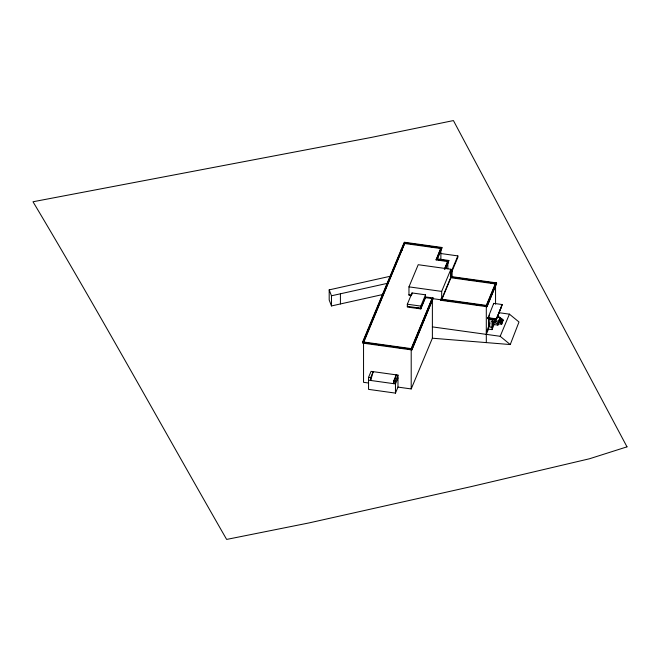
<?xml version="1.0" encoding="UTF-8"?>
<svg xmlns="http://www.w3.org/2000/svg" width="660" height="660" viewBox="0 0 660 660"><rect width="100%" height="100%" fill="white"/><g stroke="black" fill="none" stroke-linecap="round" stroke-linejoin="round"><path stroke-width="0.99" d="M394.276 381.711L393.723 383.674L393.723 380.87L396.231 374.863L394.837 379.756M397.972 387.098L397.972 375.103L371.06 371.365L368.552 377.371L368.552 389.367L395.464 393.112L397.972 387.098L411.205 388.938L432.382 338.209L510.254 344.553L518.991 321.989L509.429 314.152L498.523 312.634M487.856 318.227L493.721 303.369L502.243 304.549L496.378 319.407L487.856 318.227L488.045 317.774L490.017 318.054M493.507 304.4L493.721 303.369M496.378 319.407L502.243 304.549M411.848 349.94L433.224 298.015L411.848 349.94L362.497 343.076L362.497 342.367L404.291 242.236L441.928 247.475L437.324 259.248M362.893 342.127L404.291 242.946M440.88 259.99L440.88 247.846L404.926 242.839L363.545 341.995L411.205 348.628L432.382 297.891L425.518 296.942L420.808 308.22L407.335 306.347M363.94 341.756L404.926 242.839M370.681 377.668L373.189 371.654L370.681 380.465L370.681 377.668L368.552 377.371M411.271 295.663L408.969 295.342L408.969 286.861L418.217 264.709L450.912 269.263L450.912 277.745L442.06 298.972M407.335 304.219L412.046 292.941L425.518 294.814L425.518 297.643L420.808 308.921L407.335 307.048L407.335 304.219L420.808 306.1L425.518 294.814M447.843 268.768L447.843 261.558L436.136 259.924L440.88 247.846M436.136 259.924L440.88 248.548L404.926 243.548M441.928 247.475L437.184 258.852L448.891 260.477L445.772 268.653M395.464 393.112L395.464 381.117L397.972 375.103M397.972 377.908L395.464 383.914L368.552 380.168M444.345 269.23L447.843 260.849L436.136 259.215M411.601 348.397L432.382 297.891M444.733 269.008L447.843 261.558M445.376 268.884L448.891 260.477M441.672 299.186L450.912 277.043L495.553 283.247L486.305 305.399L441.672 299.186L441.672 291.406L450.912 269.263M450.532 273.421L457.85 255.898L440.525 253.489M450.532 274.832L457.85 257.309L457.85 255.898M440.624 300.267L440.831 299.071L440.624 300.267L486.948 306.71L496.592 283.585L496.592 282.884L450.277 276.441M495.165 284.881L486.305 306.1L484.275 305.819M486.948 306.71L496.592 282.884M488.491 317.757L489.538 315.241M489.893 323.087L488.491 326.444L489.745 326.617M486.305 332.112L488.491 326.882M486.305 334.364L488.491 329.134L488.491 318.722M492.574 325.528L494.092 321.89L491.848 321.577M494.62 318.714L494.092 322.327L497.904 324.291L497.904 325.116L494.092 324.588L491.997 329.62L488.491 329.134M488.045 317.774L488.045 318.838L495.957 319.935L501.418 306.85L501.418 305.498M495.008 322.459L495.536 321.205L498.424 323.037L497.904 325.116M498.424 321.865L499.95 318.211L501.097 318.367L499.57 322.022L498.424 321.865L499.95 317.51L497.095 317.113M497.904 324.291L498.424 323.037M498.803 322.121L499.95 319.382M501.097 318.97L502.21 319.126L500.684 322.781L499.57 322.625L501.097 318.367M502.21 319.82L503.184 319.96L501.658 323.614L500.684 323.474L502.21 319.126M498.424 323.862L501.658 324.308L503.184 319.96M510.254 344.553L500.181 336.295L509.429 314.152M383.105 294.442L331.477 305.943L329.191 300.028L329.191 289.872L389.977 276.325M331.477 305.943L331.477 295.787L388.072 283.181M410.396 243.796L412.426 244.076M429.718 246.485L431.755 246.766M438.875 247.756L441.928 248.185M438.157 259.693L440.105 259.966M443.033 260.37L444.988 260.642M457.322 278.124L459.335 278.404M467.395 279.526L469.409 279.807M476.454 280.789L478.467 281.069M490.553 282.744L492.566 283.024M450.912 277.745L495.553 283.957L495.553 283.247M408.969 286.861L441.672 291.406M408.969 294.64L411.271 294.954M440.624 299.558L486.948 306.001M425.518 297.643L440.831 299.78M446.746 300.597L448.775 300.886M466.018 303.278L468.047 303.567M475.151 304.549L477.18 304.829M487.856 317.691L496.378 318.871M417.219 307.915L419.183 308.187M492.987 318.466L494.967 318.739M494.62 320.636L498.424 321.173M494.62 321.082L495.536 321.205M432.382 326.89L500.181 336.295M362.497 342.367L411.848 349.231M378.757 344.825L380.787 345.106M398.021 347.498L400.051 347.787M407.146 348.769L409.175 349.058M393.723 380.87L395.464 381.117M368.247 382.965L363.545 382.313L363.545 342.705M497.665 316.082L500.56 317.914L500.56 318.739M329.191 289.872L331.477 295.787M501.658 323.614L501.658 324.308M500.684 322.781L500.684 323.474M499.95 317.51L499.95 318.211M499.57 322.022L499.57 322.625M495.957 318.879L495.957 319.935M495.553 284.963L495.553 304.144M494.092 318.995L494.092 324.588M492.574 318.772L492.574 325.966L491.997 327.368L489.745 327.055L489.745 318.896M491.997 319.258L491.997 329.62M486.305 305.399L486.305 342.631M452.108 270.724L452.108 276.383M451.465 276.853L451.465 271.738L451.234 277.315M450.483 273.075L450.483 277.167M432.382 299.615L432.382 338.209M420.808 306.1L420.808 308.921M412.046 292.941L412.046 294.36M411.205 349.338L411.205 388.938M401.973 249.934L401.973 250.643M401.123 249.818L401.123 250.519M340.42 293.799L340.42 303.955M627 446.845L589.52 458.758L471.058 486.635L308.905 522.951L226.636 539.426C162.096 426.871 99.561 313.178 33 201.762L371.374 137.412L453.428 120.574L627 446.845"/></g></svg>
